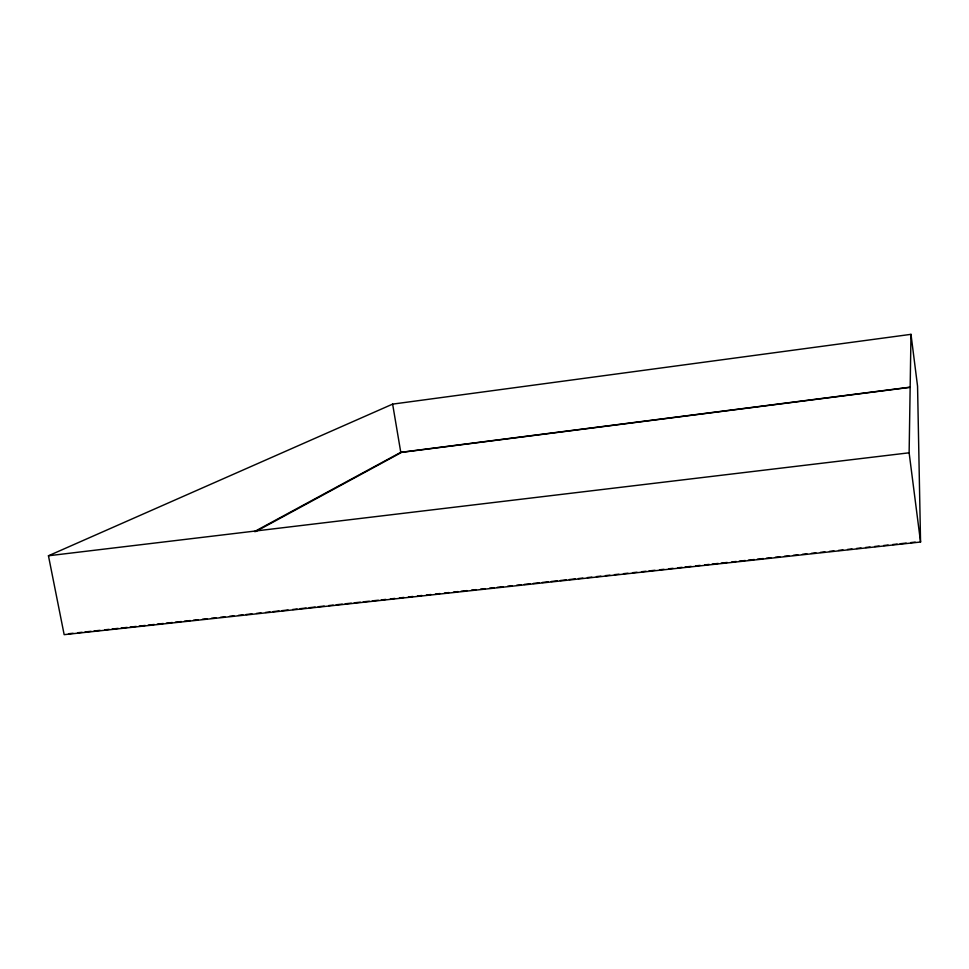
<?xml version="1.0" encoding="UTF-8"?>
<svg xmlns="http://www.w3.org/2000/svg" width="969" height="969" viewBox="0 0 969 969"><rect width="100%" height="100%" fill="white"/><g stroke="black" fill="none" stroke-linecap="round" stroke-linejoin="round"><path stroke-width="1.45" d="M920.55 542.022L909.128 452.802L910.993 334.341L392.627 404.121L48.45 555.77L64.16 634.659L920.55 542.022L917.558 386.207L910.993 334.341M254.423 531.606L400.778 452.329L910.073 387.176M255.562 531.618L401.59 452.378L910.206 387.321M48.45 555.77L909.128 452.802M68.545 633.75L73.063 633.266M77.568 632.769L82.074 632.285M85.09 631.958L91.098 631.303M94.114 630.976L100.122 630.334M104.64 629.838L109.146 629.353M112.162 629.026L118.17 628.372M121.173 628.057L127.193 627.403M130.197 627.076L136.217 626.422M139.221 626.095L145.241 625.453M148.245 625.126L154.265 624.472M157.269 624.145L163.289 623.491M166.293 623.164L172.312 622.522M175.316 622.195L181.336 621.541M184.34 621.214L190.348 620.56M193.364 620.245L197.87 619.748M202.388 619.264L206.894 618.779M211.412 618.283L215.917 617.798M220.435 617.314L224.941 616.817M229.447 616.332L233.965 615.848M238.471 615.351L242.989 614.867M245.993 614.54L252.013 613.886M256.519 613.401L261.036 612.917M265.542 612.432L270.06 611.936M273.064 611.609L279.084 610.967M282.088 610.64L288.096 609.986M292.614 609.501L297.12 609.004M300.136 608.677L306.143 608.035M309.159 607.708L315.167 607.054M318.183 606.727L324.191 606.073M328.709 605.589L333.215 605.104M336.219 604.777L342.239 604.123M345.243 603.796L351.262 603.154M354.266 602.827L360.286 602.173M363.29 601.846L369.31 601.192M372.314 600.865L378.334 600.223M381.338 599.896L385.844 599.411M390.362 598.915L394.868 598.43M399.385 597.946L403.891 597.449M408.409 596.965L412.915 596.48M417.433 595.983L421.939 595.499M426.457 595.014L430.963 594.518M435.469 594.033L439.987 593.549M444.492 593.052L449.01 592.568M453.516 592.083L458.034 591.599M461.038 591.272L467.058 590.618M471.564 590.133L476.082 589.636M480.588 589.152L485.106 588.668M489.611 588.171L494.117 587.686M497.133 587.359L503.141 586.705M507.659 586.221L512.165 585.736M516.683 585.24L521.189 584.755M524.205 584.428L530.213 583.786M533.216 583.459L539.236 582.805M542.24 582.478L548.26 581.824M551.264 581.497L557.284 580.855M560.288 580.528L566.308 579.874M569.312 579.547L575.332 578.893M578.336 578.578L582.853 578.081M587.359 577.597L591.865 577.112M596.383 576.616L600.889 576.131M605.407 575.647L609.913 575.15M614.431 574.665L618.937 574.181M623.455 573.684L627.96 573.2M632.478 572.715L636.984 572.219M641.502 571.734L646.008 571.25M649.012 570.923L655.032 570.269M659.538 569.784L664.056 569.3M668.562 568.803L673.08 568.318M677.585 567.834L682.103 567.337M685.107 567.01L691.127 566.368M695.633 565.872L700.151 565.387M704.657 564.903L709.163 564.406M712.179 564.091L718.186 563.437M721.202 563.11L727.21 562.456M731.728 561.972L736.234 561.487M739.238 561.16L745.258 560.506M748.262 560.179L754.282 559.525M757.286 559.198L763.306 558.556M766.309 558.229L770.827 557.732M775.333 557.248L779.851 556.763M784.357 556.279L788.875 555.782M793.381 555.298L797.887 554.813M802.405 554.316L806.911 553.832M811.428 553.347L815.934 552.851M820.452 552.366L824.958 551.882M829.476 551.385L833.982 550.901M838.5 550.416L843.006 549.92M847.524 549.435L852.03 548.951M856.535 548.466L861.053 547.969M865.559 547.485L870.077 547M874.583 546.504L879.101 546.019M883.607 545.535L888.125 545.038M892.631 544.554L897.149 544.069M900.153 543.742L906.172 543.088M910.678 542.604L915.184 542.107M392.627 404.121L400.778 452.329"/></g></svg>
